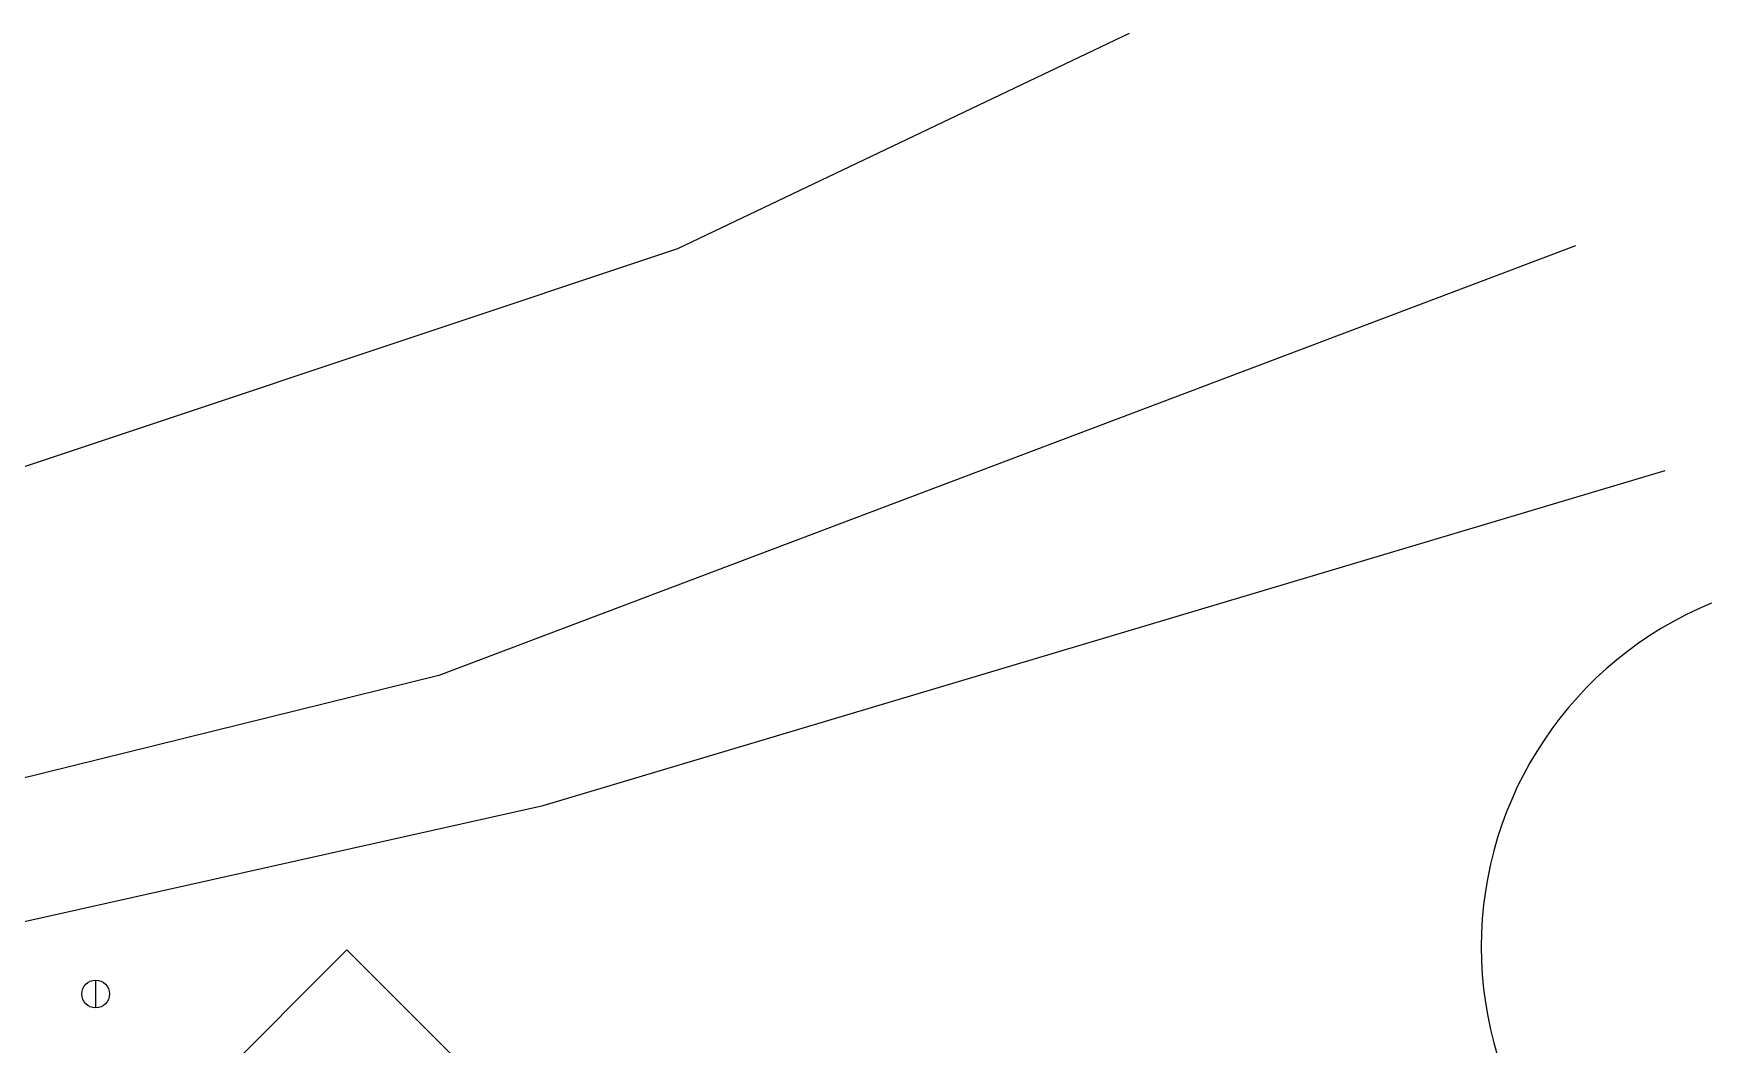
# Model space of a CAD drawing. Header units: millimetres. Extents: x -203861 to 22103, y -44552 to 100121.
# Drawn here: x -69006 to -28821, y 55061 to 79262 of the extents above; entities that cross this region are included whole.
import ezdxf

# ---------------------------------------------------------------- set-up
doc = ezdxf.new("R2010")
doc.units = ezdxf.units.MM
doc.linetypes.add('s2097a$0$SB00', pattern=[3, 1.8, -1.2])
doc.linetypes.add('s2097a$0$ST00', pattern=[3, 1.8, -1.2])
for name, color, linetype in [('s2097a$0$sand beach', 1, 'Continuous'), ('s2097a$0$SB00', 2, 's2097a$0$SB00'), ('s2097a$0$ST00', 3, 's2097a$0$ST00')]:
    doc.layers.add(name, color=color, linetype=linetype)

# ---------------------------------------------------------------- blocks, each defined once
blk = doc.blocks.new('s2097a')
at = {"layer": 'DEFPOINTS', "color": 8}
blk.add_line((-67519.2, 56601.9), (-67519.2, 55935.2), dxfattribs=at)
blk.add_circle((-67519.2, 56268.6), 333.3, dxfattribs=at)
at = {"layer": 's2097a$0$sand beach'}
for q in [(-67791.8, 51037.1), (-55208, 51037.1)]:
    blk.add_line((-61499.9, 57329.1), q, dxfattribs=at)
at = {"layer": 's2097a$0$sand beach', "color": 254}
blk.add_arc((-25446.2, 57398.6), 8889.3, 112.30877, 247.69123, dxfattribs=at)
at = {"layer": 's2097a$0$SB00', "color": 8, "linetype": 'Continuous', "flags": 128}
for points in [[(-42769.7, 79262.5), (-53584.6, 74112.7), (-72802.3, 67698.7), (-103678.3, 59393.6), (-107510.5, 57910.6), (-112150.6, 57083.1), (-118548, 56500.6), (-123495.9, 56396.9)], [(-32076.9, 74177.2), (-59301.9, 63896.9), (-102645.5, 53190.3), (-109618.1, 51168.5), (-116704.3, 49505.2), (-119797.3, 48699.3), (-122800.7, 49306)]]:
    blk.add_lwpolyline(points, dxfattribs=at)
at = {"layer": 's2097a$0$ST00', "color": 8, "linetype": 'Continuous'}
for p, q in [((-56798.4, 60783.8), (-29932.4, 68802.3)), ((-78029.6, 56036.4), (-56798.4, 60783.8))]:
    blk.add_line(p, q, dxfattribs=at)

msp = doc.modelspace()

# ---------------------------------------------------------------- block references
msp.add_blockref('s2097a', (0, 0))

doc.saveas('drawing.dxf')
